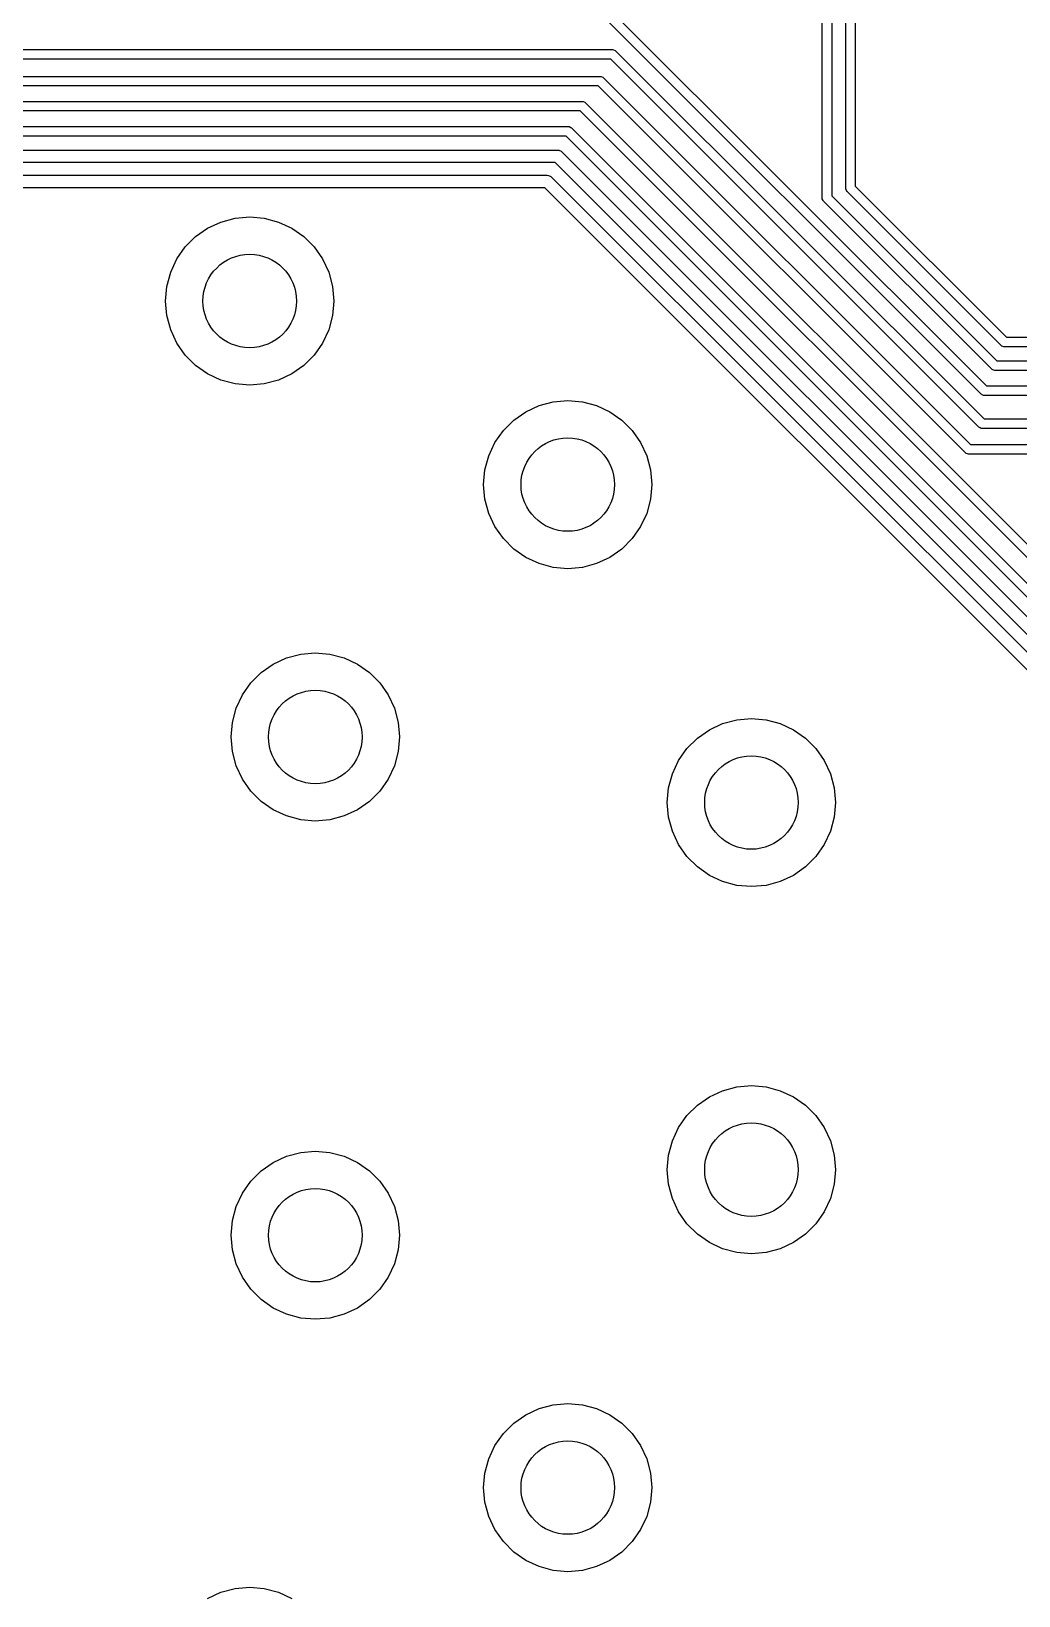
# Model space of a CAD drawing. Extents: x 0.05 to 3.89, y 0.04 to 4.21.
# Drawn here: x 0.881 to 1.505, y 2.115 to 3.104 of the extents above; entities that cross this region are included whole.
import ezdxf

# ---------------------------------------------------------------- set-up
doc = ezdxf.new("R2010")
doc.units = 0
doc.header["$MEASUREMENT"] = 0
doc.layers.add('BLACK', color=7, linetype='CONTINUOUS')

msp = doc.modelspace()

# ---------------------------------------------------------------- linework, layer by layer
at = {"layer": 'BLACK', "linetype": 'CONTINUOUS'}
for p, q in [((1.39613, 3.00451), (1.39613, 3.7048)), ((1.40213, 3.70355), (1.40213, 3.00576)), ((1.38125, 2.99835), (1.38125, 3.49844)), ((1.38725, 3.49969), (1.38725, 2.9996)), ((1.1859, 3.1785), (1.48502, 2.87938)), ((1.48166, 2.87426), (1.18253, 3.17338)), ((1.24758, 3.08598), (0.80315, 3.08598)), ((0.80439, 3.09198), (1.24882, 3.09198)), ((1.48016, 2.85339), (1.24758, 3.08598)), ((1.24882, 3.09198), (1.2494, 3.09192)), ((1.2494, 3.09192), (1.25049, 3.09147)), ((1.25049, 3.09147), (1.25094, 3.0911)), ((1.25094, 3.0911), (1.48353, 2.85851)), ((1.2397, 3.06905), (0.79173, 3.06905)), ((0.79297, 3.07505), (1.24094, 3.07505)), ((1.4715, 2.83725), (1.2397, 3.06905)), ((1.24094, 3.07505), (1.24153, 3.07499)), ((1.24153, 3.07499), (1.24261, 3.07454)), ((1.24261, 3.07454), (1.24307, 3.07417)), ((1.24307, 3.07417), (1.47486, 2.84237)), ((0.70894, 3.05924), (1.22959, 3.05924)), ((1.22959, 3.05924), (1.23018, 3.05918)), ((1.23018, 3.05918), (1.23126, 3.05873)), ((1.23126, 3.05873), (1.23171, 3.05836)), ((1.23171, 3.05836), (1.5225, 2.76757)), ((1.22835, 3.05324), (0.7077, 3.05324)), ((1.51914, 2.76245), (1.22835, 3.05324)), ((1.21942, 3.03736), (0.52672, 3.03736)), ((0.52797, 3.04336), (1.22066, 3.04336)), ((1.51737, 2.73941), (1.21942, 3.03736)), ((1.22066, 3.04336), (1.22125, 3.0433)), ((1.22125, 3.0433), (1.22233, 3.04286)), ((1.22233, 3.04286), (1.22278, 3.04248)), ((1.22278, 3.04248), (1.52073, 2.74454)), ((0.69847, 3.02843), (1.21409, 3.02843)), ((1.21409, 3.02843), (1.21485, 3.02835)), ((1.21485, 3.02835), (1.21627, 3.02776)), ((1.21627, 3.02776), (1.21687, 3.02727)), ((1.21687, 3.02727), (1.58559, 2.65856)), ((1.21246, 3.02055), (0.7001, 3.02055)), ((1.57887, 2.65414), (1.21246, 3.02055)), ((0.86294, 3.01255), (1.20751, 3.01255)), ((1.20751, 3.01255), (1.20828, 3.01248)), ((1.20828, 3.01248), (1.2097, 3.01189)), ((1.2097, 3.01189), (1.21029, 3.0114)), ((1.21029, 3.0114), (1.56971, 2.65198)), ((1.20588, 3.00468), (0.86458, 3.00468)), ((1.56299, 2.64757), (1.20588, 3.00468)), ((1.38131, 2.99777), (1.38125, 2.99835)), ((1.38176, 2.99669), (1.38131, 2.99777)), ((1.38213, 2.99623), (1.38176, 2.99669)), ((1.38725, 2.9996), (1.4916, 2.89525)), ((1.39618, 3.00393), (1.39613, 3.00451)), ((1.39663, 3.00285), (1.39618, 3.00393)), ((1.397, 3.00239), (1.39663, 3.00285)), ((1.49439, 2.905), (1.397, 3.00239)), ((1.40213, 3.00576), (1.49776, 2.91013)), ((1.48823, 2.89013), (1.38213, 2.99623)), ((0.98532, 2.97379), (0.99291, 2.9791)), ((0.99291, 2.9791), (1.00131, 2.98302)), ((1.00131, 2.98302), (1.01025, 2.98541)), ((1.01025, 2.98541), (1.01948, 2.98622)), ((1.01948, 2.98622), (1.02871, 2.98541)), ((1.02871, 2.98541), (1.03766, 2.98302)), ((1.03766, 2.98302), (1.04606, 2.9791)), ((1.04606, 2.9791), (1.05365, 2.97379)), ((0.97345, 2.95965), (0.97877, 2.96723)), ((0.97877, 2.96723), (0.98532, 2.97379)), ((1.05365, 2.97379), (1.0602, 2.96723)), ((1.0602, 2.96723), (1.06551, 2.95965)), ((0.96954, 2.95125), (0.97345, 2.95965)), ((1.06551, 2.95965), (1.06943, 2.95125)), ((0.96714, 2.9423), (0.96954, 2.95125)), ((1.06943, 2.95125), (1.07183, 2.9423)), ((0.96633, 2.93307), (0.96714, 2.9423)), ((1.07183, 2.9423), (1.07263, 2.93307)), ((0.96714, 2.92384), (0.96633, 2.93307)), ((1.07263, 2.93307), (1.07183, 2.92384)), ((0.96954, 2.91489), (0.96714, 2.92384)), ((1.07183, 2.92384), (1.06943, 2.91489)), ((0.97345, 2.9065), (0.96954, 2.91489)), ((1.06943, 2.91489), (1.06551, 2.9065)), ((1.49776, 2.91013), (2.15879, 2.91013)), ((0.97877, 2.89891), (0.97345, 2.9065)), ((0.98532, 2.89236), (0.97877, 2.89891)), ((1.0602, 2.89891), (1.05365, 2.89236)), ((1.06551, 2.9065), (1.0602, 2.89891)), ((1.49485, 2.90463), (1.49439, 2.905)), ((1.49593, 2.90418), (1.49485, 2.90463)), ((1.49651, 2.90413), (1.49593, 2.90418)), ((2.15755, 2.90413), (1.49651, 2.90413)), ((0.99291, 2.88704), (0.98532, 2.89236)), ((1.05365, 2.89236), (1.04606, 2.88704)), ((1.48869, 2.88976), (1.48823, 2.89013)), ((1.489, 2.88963), (1.48869, 2.88976)), ((1.48977, 2.88931), (1.489, 2.88963)), ((1.49035, 2.88925), (1.48977, 2.88931)), ((2.15139, 2.88925), (1.49035, 2.88925)), ((1.4916, 2.89525), (2.15263, 2.89525)), ((1.00131, 2.88313), (0.99291, 2.88704)), ((1.01025, 2.88073), (1.00131, 2.88313)), ((1.01948, 2.87992), (1.01025, 2.88073)), ((1.02871, 2.88073), (1.01948, 2.87992)), ((1.03766, 2.88313), (1.02871, 2.88073)), ((1.04606, 2.88704), (1.03766, 2.88313)), ((1.48502, 2.87938), (2.03819, 2.87938)), ((1.20229, 2.86697), (1.21124, 2.86937)), ((1.21124, 2.86937), (1.22047, 2.87018)), ((1.22047, 2.87018), (1.2297, 2.86937)), ((1.2297, 2.86937), (1.23865, 2.86697)), ((1.48211, 2.87388), (1.48166, 2.87426)), ((1.48243, 2.87375), (1.48211, 2.87388)), ((1.48319, 2.87344), (1.48243, 2.87375)), ((1.48378, 2.87338), (1.48319, 2.87344)), ((2.03695, 2.87338), (1.48378, 2.87338)), ((1.18631, 2.85774), (1.1939, 2.86306)), ((1.1939, 2.86306), (1.20229, 2.86697)), ((1.23865, 2.86697), (1.24705, 2.86306)), ((1.24705, 2.86306), (1.25464, 2.85774)), ((1.48353, 2.85851), (1.8266, 2.85851)), ((1.17444, 2.8436), (1.17976, 2.85119)), ((1.17976, 2.85119), (1.18631, 2.85774)), ((1.25464, 2.85774), (1.26119, 2.85119)), ((1.26119, 2.85119), (1.2665, 2.8436)), ((1.48062, 2.85302), (1.48016, 2.85339)), ((1.48106, 2.85283), (1.48062, 2.85302)), ((1.4817, 2.85257), (1.48106, 2.85283)), ((1.48228, 2.85251), (1.4817, 2.85257)), ((1.82536, 2.85251), (1.48228, 2.85251)), ((1.17053, 2.83521), (1.17444, 2.8436)), ((1.2665, 2.8436), (1.27042, 2.83521)), ((1.47486, 2.84237), (1.82047, 2.84237)), ((1.16813, 2.82626), (1.17053, 2.83521)), ((1.27042, 2.83521), (1.27281, 2.82626)), ((1.47196, 2.83688), (1.4715, 2.83725)), ((1.47227, 2.83674), (1.47196, 2.83688)), ((1.47304, 2.83643), (1.47227, 2.83674)), ((1.47362, 2.83637), (1.47304, 2.83643)), ((1.81923, 2.83637), (1.47362, 2.83637)), ((1.16732, 2.81703), (1.16813, 2.82626)), ((1.27281, 2.82626), (1.27362, 2.81703)), ((1.16813, 2.8078), (1.16732, 2.81703)), ((1.27362, 2.81703), (1.27281, 2.8078)), ((1.17053, 2.79885), (1.16813, 2.8078)), ((1.17444, 2.79046), (1.17053, 2.79885)), ((1.27042, 2.79885), (1.2665, 2.79046)), ((1.27281, 2.8078), (1.27042, 2.79885)), ((1.17976, 2.78287), (1.17444, 2.79046)), ((1.2665, 2.79046), (1.26119, 2.78287)), ((1.18631, 2.77631), (1.17976, 2.78287)), ((1.26119, 2.78287), (1.25464, 2.77631)), ((1.1939, 2.771), (1.18631, 2.77631)), ((1.20229, 2.76709), (1.1939, 2.771)), ((1.24705, 2.771), (1.23865, 2.76709)), ((1.25464, 2.77631), (1.24705, 2.771)), ((1.21124, 2.76469), (1.20229, 2.76709)), ((1.22047, 2.76388), (1.21124, 2.76469)), ((1.2297, 2.76469), (1.22047, 2.76388)), ((1.23865, 2.76709), (1.2297, 2.76469)), ((1.04274, 2.70742), (1.05169, 2.70982)), ((1.05169, 2.70982), (1.06092, 2.71063)), ((1.06092, 2.71063), (1.07015, 2.70982)), ((1.07015, 2.70982), (1.0791, 2.70742)), ((1.02676, 2.6982), (1.03435, 2.70351)), ((1.03435, 2.70351), (1.04274, 2.70742)), ((1.0791, 2.70742), (1.0875, 2.70351)), ((1.0875, 2.70351), (1.09509, 2.6982)), ((1.01489, 2.68406), (1.02021, 2.69164)), ((1.02021, 2.69164), (1.02676, 2.6982)), ((1.09509, 2.6982), (1.10164, 2.69164)), ((1.10164, 2.69164), (1.10695, 2.68406)), ((1.01098, 2.67566), (1.01489, 2.68406)), ((1.10695, 2.68406), (1.11087, 2.67566)), ((1.00858, 2.66671), (1.01098, 2.67566)), ((1.11087, 2.67566), (1.11326, 2.66671)), ((1.00777, 2.65748), (1.00858, 2.66671)), ((1.11326, 2.66671), (1.11407, 2.65748)), ((1.30235, 2.65676), (1.30994, 2.66207)), ((1.30994, 2.66207), (1.31834, 2.66599)), ((1.31834, 2.66599), (1.32728, 2.66838)), ((1.32728, 2.66838), (1.33651, 2.66919)), ((1.33651, 2.66919), (1.34574, 2.66838)), ((1.34574, 2.66838), (1.35469, 2.66599)), ((1.35469, 2.66599), (1.36309, 2.66207)), ((1.36309, 2.66207), (1.37068, 2.65676)), ((1.00858, 2.64825), (1.00777, 2.65748)), ((1.11407, 2.65748), (1.11326, 2.64825)), ((1.2958, 2.6502), (1.30235, 2.65676)), ((1.37068, 2.65676), (1.37723, 2.6502)), ((1.01098, 2.6393), (1.00858, 2.64825)), ((1.11326, 2.64825), (1.11087, 2.6393)), ((1.28657, 2.63422), (1.29048, 2.64262)), ((1.29048, 2.64262), (1.2958, 2.6502)), ((1.37723, 2.6502), (1.38254, 2.64262)), ((1.38254, 2.64262), (1.38646, 2.63422)), ((1.01489, 2.63091), (1.01098, 2.6393)), ((1.02021, 2.62332), (1.01489, 2.63091)), ((1.10695, 2.63091), (1.10164, 2.62332)), ((1.11087, 2.6393), (1.10695, 2.63091)), ((1.28417, 2.62527), (1.28657, 2.63422)), ((1.38646, 2.63422), (1.38886, 2.62527)), ((1.02676, 2.61677), (1.02021, 2.62332)), ((1.10164, 2.62332), (1.09509, 2.61677)), ((1.28336, 2.61604), (1.28417, 2.62527)), ((1.38886, 2.62527), (1.38966, 2.61604)), ((1.03435, 2.61145), (1.02676, 2.61677)), ((1.04274, 2.60754), (1.03435, 2.61145)), ((1.0875, 2.61145), (1.0791, 2.60754)), ((1.09509, 2.61677), (1.0875, 2.61145)), ((1.28417, 2.60681), (1.28336, 2.61604)), ((1.38966, 2.61604), (1.38886, 2.60681)), ((1.05169, 2.60514), (1.04274, 2.60754)), ((1.06092, 2.60433), (1.05169, 2.60514)), ((1.07015, 2.60514), (1.06092, 2.60433)), ((1.0791, 2.60754), (1.07015, 2.60514)), ((1.28657, 2.59786), (1.28417, 2.60681)), ((1.38886, 2.60681), (1.38646, 2.59786)), ((1.29048, 2.58947), (1.28657, 2.59786)), ((1.38646, 2.59786), (1.38254, 2.58947)), ((1.2958, 2.58188), (1.29048, 2.58947)), ((1.30235, 2.57533), (1.2958, 2.58188)), ((1.37723, 2.58188), (1.37068, 2.57533)), ((1.38254, 2.58947), (1.37723, 2.58188)), ((1.30994, 2.57001), (1.30235, 2.57533)), ((1.37068, 2.57533), (1.36309, 2.57001)), ((1.31834, 2.5661), (1.30994, 2.57001)), ((1.32728, 2.5637), (1.31834, 2.5661)), ((1.33651, 2.56289), (1.32728, 2.5637)), ((1.34574, 2.5637), (1.33651, 2.56289)), ((1.35469, 2.5661), (1.34574, 2.5637)), ((1.36309, 2.57001), (1.35469, 2.5661)), ((1.30994, 2.42999), (1.31834, 2.4339)), ((1.31834, 2.4339), (1.32728, 2.4363)), ((1.32728, 2.4363), (1.33651, 2.43711)), ((1.33651, 2.43711), (1.34574, 2.4363)), ((1.34574, 2.4363), (1.35469, 2.4339)), ((1.35469, 2.4339), (1.36309, 2.42999)), ((1.2958, 2.41812), (1.30235, 2.42467)), ((1.30235, 2.42467), (1.30994, 2.42999)), ((1.36309, 2.42999), (1.37068, 2.42467)), ((1.37068, 2.42467), (1.37723, 2.41812)), ((1.29048, 2.41053), (1.2958, 2.41812)), ((1.37723, 2.41812), (1.38254, 2.41053)), ((1.28657, 2.40214), (1.29048, 2.41053)), ((1.38254, 2.41053), (1.38646, 2.40214)), ((1.04274, 2.39246), (1.05169, 2.39486)), ((1.05169, 2.39486), (1.06092, 2.39567)), ((1.06092, 2.39567), (1.07015, 2.39486)), ((1.07015, 2.39486), (1.0791, 2.39246)), ((1.28417, 2.39319), (1.28657, 2.40214)), ((1.38646, 2.40214), (1.38886, 2.39319)), ((1.02676, 2.38323), (1.03435, 2.38855)), ((1.03435, 2.38855), (1.04274, 2.39246)), ((1.0791, 2.39246), (1.0875, 2.38855)), ((1.0875, 2.38855), (1.09509, 2.38323)), ((1.28336, 2.38396), (1.28417, 2.39319)), ((1.28417, 2.37473), (1.28336, 2.38396)), ((1.38886, 2.39319), (1.38966, 2.38396)), ((1.38966, 2.38396), (1.38886, 2.37473)), ((1.01489, 2.36909), (1.02021, 2.37668)), ((1.02021, 2.37668), (1.02676, 2.38323)), ((1.09509, 2.38323), (1.10164, 2.37668)), ((1.10164, 2.37668), (1.10695, 2.36909)), ((1.28657, 2.36578), (1.28417, 2.37473)), ((1.38886, 2.37473), (1.38646, 2.36578)), ((1.01098, 2.3607), (1.01489, 2.36909)), ((1.10695, 2.36909), (1.11087, 2.3607)), ((1.29048, 2.35738), (1.28657, 2.36578)), ((1.38646, 2.36578), (1.38254, 2.35738)), ((1.00858, 2.35175), (1.01098, 2.3607)), ((1.11087, 2.3607), (1.11326, 2.35175)), ((1.2958, 2.3498), (1.29048, 2.35738)), ((1.38254, 2.35738), (1.37723, 2.3498)), ((1.00777, 2.34252), (1.00858, 2.35175)), ((1.11326, 2.35175), (1.11407, 2.34252)), ((1.30235, 2.34324), (1.2958, 2.3498)), ((1.37723, 2.3498), (1.37068, 2.34324)), ((1.00858, 2.33329), (1.00777, 2.34252)), ((1.11407, 2.34252), (1.11326, 2.33329)), ((1.30994, 2.33793), (1.30235, 2.34324)), ((1.31834, 2.33401), (1.30994, 2.33793)), ((1.32728, 2.33162), (1.31834, 2.33401)), ((1.35469, 2.33401), (1.34574, 2.33162)), ((1.36309, 2.33793), (1.35469, 2.33401)), ((1.37068, 2.34324), (1.36309, 2.33793)), ((1.01098, 2.32434), (1.00858, 2.33329)), ((1.01489, 2.31594), (1.01098, 2.32434)), ((1.11087, 2.32434), (1.10695, 2.31594)), ((1.11326, 2.33329), (1.11087, 2.32434)), ((1.33651, 2.33081), (1.32728, 2.33162)), ((1.34574, 2.33162), (1.33651, 2.33081)), ((1.02021, 2.30836), (1.01489, 2.31594)), ((1.10695, 2.31594), (1.10164, 2.30836)), ((1.02676, 2.3018), (1.02021, 2.30836)), ((1.10164, 2.30836), (1.09509, 2.3018)), ((1.03435, 2.29649), (1.02676, 2.3018)), ((1.04274, 2.29258), (1.03435, 2.29649)), ((1.0875, 2.29649), (1.0791, 2.29258)), ((1.09509, 2.3018), (1.0875, 2.29649)), ((1.05169, 2.29018), (1.04274, 2.29258)), ((1.06092, 2.28937), (1.05169, 2.29018)), ((1.07015, 2.29018), (1.06092, 2.28937)), ((1.0791, 2.29258), (1.07015, 2.29018)), ((1.20229, 2.23291), (1.21124, 2.23531)), ((1.21124, 2.23531), (1.22047, 2.23612)), ((1.22047, 2.23612), (1.2297, 2.23531)), ((1.2297, 2.23531), (1.23865, 2.23291)), ((1.18631, 2.22369), (1.1939, 2.229)), ((1.1939, 2.229), (1.20229, 2.23291)), ((1.23865, 2.23291), (1.24705, 2.229)), ((1.24705, 2.229), (1.25464, 2.22369)), ((1.17444, 2.20954), (1.17976, 2.21713)), ((1.17976, 2.21713), (1.18631, 2.22369)), ((1.25464, 2.22369), (1.26119, 2.21713)), ((1.26119, 2.21713), (1.2665, 2.20954)), ((1.17053, 2.20115), (1.17444, 2.20954)), ((1.2665, 2.20954), (1.27042, 2.20115)), ((1.16813, 2.1922), (1.17053, 2.20115)), ((1.27042, 2.20115), (1.27281, 2.1922)), ((1.16732, 2.18297), (1.16813, 2.1922)), ((1.27281, 2.1922), (1.27362, 2.18297)), ((1.16813, 2.17374), (1.16732, 2.18297)), ((1.27362, 2.18297), (1.27281, 2.17374)), ((1.17053, 2.16479), (1.16813, 2.17374)), ((1.27281, 2.17374), (1.27042, 2.16479)), ((1.17444, 2.1564), (1.17053, 2.16479)), ((1.17976, 2.14881), (1.17444, 2.1564)), ((1.2665, 2.1564), (1.26119, 2.14881)), ((1.27042, 2.16479), (1.2665, 2.1564)), ((1.18631, 2.14226), (1.17976, 2.14881)), ((1.26119, 2.14881), (1.25464, 2.14226)), ((1.1939, 2.13694), (1.18631, 2.14226)), ((1.20229, 2.13303), (1.1939, 2.13694)), ((1.24705, 2.13694), (1.23865, 2.13303)), ((1.25464, 2.14226), (1.24705, 2.13694)), ((1.21124, 2.13063), (1.20229, 2.13303)), ((1.22047, 2.12982), (1.21124, 2.13063)), ((1.2297, 2.13063), (1.22047, 2.12982)), ((1.23865, 2.13303), (1.2297, 2.13063)), ((0.99291, 2.11296), (1.00131, 2.11687)), ((1.00131, 2.11687), (1.01025, 2.11927)), ((1.01025, 2.11927), (1.01948, 2.12008)), ((1.01948, 2.12008), (1.02871, 2.11927)), ((1.02871, 2.11927), (1.03766, 2.11687)), ((1.03766, 2.11687), (1.04606, 2.11296))]:
    msp.add_line(p, q, dxfattribs=at)
at = {"layer": 'BLACK'}
for centre in [(1.01948, 2.93307), (1.22047, 2.81703), (1.06092, 2.65748), (1.33651, 2.61604), (1.33651, 2.38396), (1.06092, 2.34252), (1.22047, 2.18297)]:
    msp.add_circle(centre, 0.02953, dxfattribs=at)

doc.saveas('drawing.dxf')
